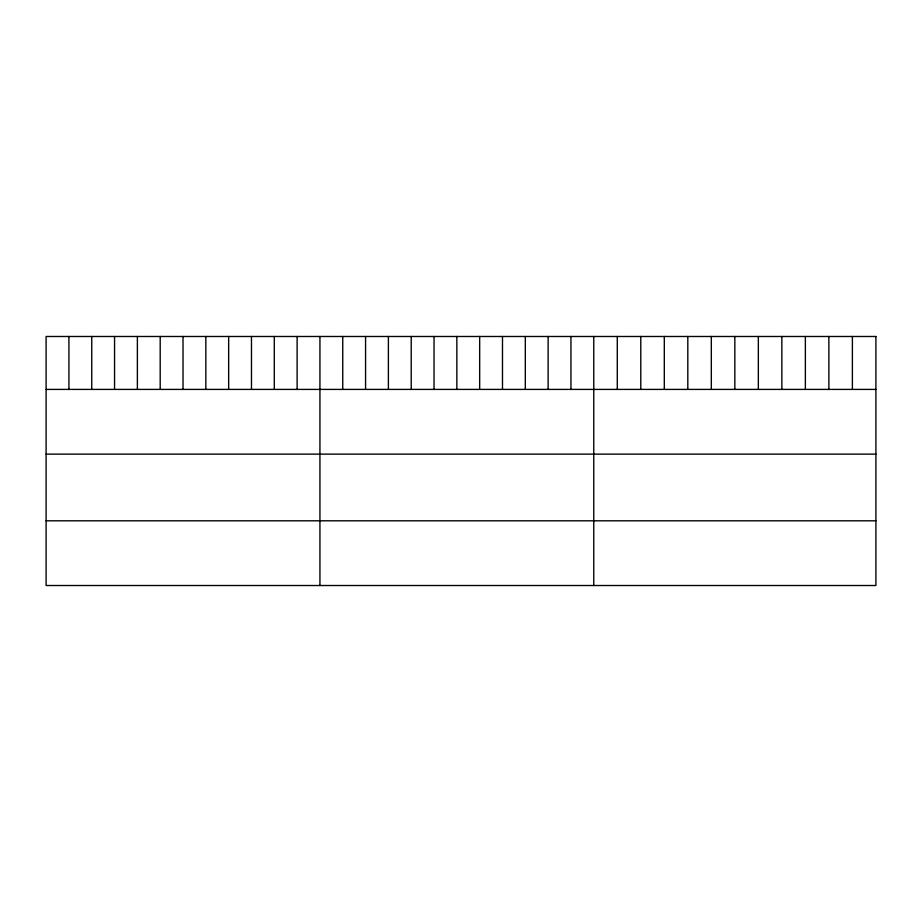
<?xml version="1.0" encoding="UTF-8"?>
<svg xmlns="http://www.w3.org/2000/svg" width="922" height="922" viewBox="0 0 922 922"><rect width="100%" height="100%" fill="white"/><g stroke="black" fill="none" stroke-linecap="round" stroke-linejoin="round"><path stroke-width="1.38" d="M46.1 389.407L875.9 389.407M46.1 454.131L875.9 454.131M46.1 520.803L875.9 520.803M852.389 336.484L852.389 389.407M828.878 336.484L828.878 389.407M805.367 336.484L805.367 389.407M781.856 336.484L781.856 389.407M758.345 336.484L758.345 389.407M734.834 336.484L734.834 389.407M711.323 336.484L711.323 389.407M687.812 336.484L687.812 389.407M664.301 336.484L664.301 389.407M640.79 336.484L640.79 389.407M617.279 336.484L617.279 389.407M593.768 336.484L593.768 585.516M570.948 336.484L570.948 389.407M548.129 336.484L548.129 389.407M525.31 336.484L525.31 389.407M502.49 336.484L502.49 389.407M479.671 336.484L479.671 389.407M456.851 336.484L456.851 389.407M434.032 336.484L434.032 389.407M411.212 336.484L411.212 389.407M388.393 336.484L388.393 389.407M365.573 336.484L365.573 389.407M342.753 336.484L342.753 389.407M319.934 336.484L319.934 585.516M297.115 336.484L297.115 389.407M274.295 336.484L274.295 389.407M251.476 336.484L251.476 389.407M228.656 336.484L228.656 389.407M205.837 336.484L205.837 389.407M183.017 336.484L183.017 389.407M160.198 336.484L160.198 389.407M137.378 336.484L137.378 389.407M114.559 336.484L114.559 389.407M91.739 336.484L91.739 389.407M68.919 336.484L68.919 389.407M875.9 336.484L46.1 336.484L46.1 585.516L875.9 585.516L875.9 336.484"/></g></svg>
